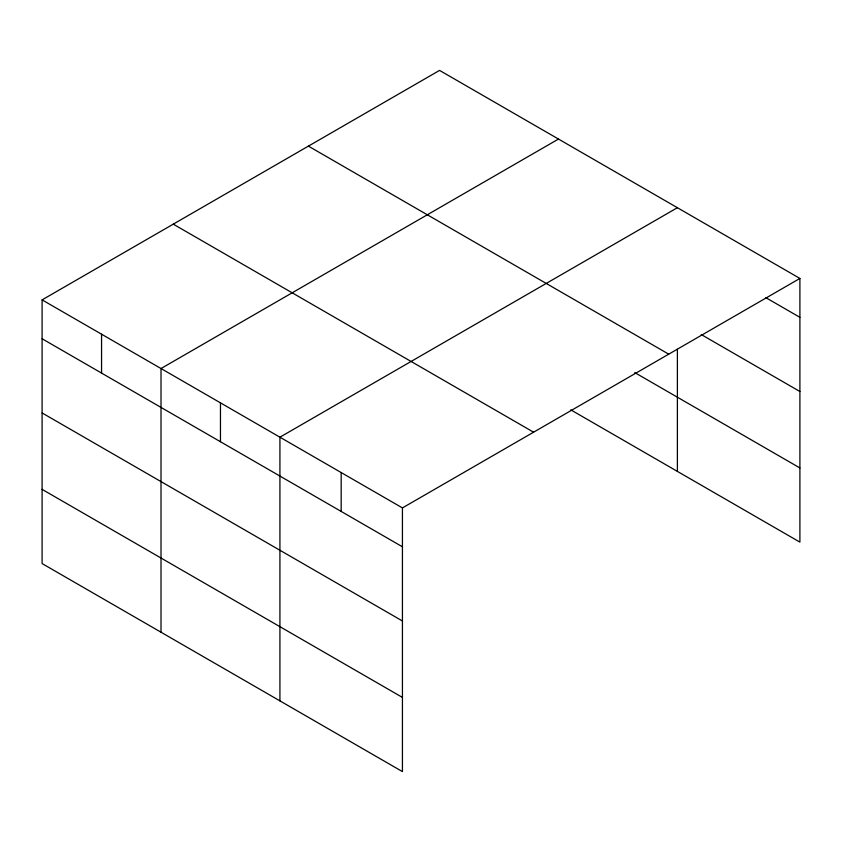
<?xml version="1.0" encoding="UTF-8"?>
<svg xmlns="http://www.w3.org/2000/svg" width="842" height="842" viewBox="0 0 842 842"><rect width="100%" height="100%" fill="white"/><g stroke="black" fill="none" stroke-linecap="round" stroke-linejoin="round"><path stroke-width="1.26" d="M570.813 409.865L799.9 542.122L799.9 278.439L439.566 70.402L42.1 299.878L42.1 563.561L402.434 771.598L402.434 507.915L42.1 299.878M558.478 139.056L161.011 368.533L161.011 632.216M677.389 207.711L279.923 437.187L279.923 700.86M402.434 507.915L799.9 278.439M765.873 297.679L799.9 317.318M701.207 334.527L799.9 391.509M308.404 146.129L668.737 354.166M634.763 372.596L799.9 467.942M173.263 224.151L533.596 432.188M42.1 338.758L402.434 546.795M42.1 412.948L402.434 620.986M42.1 489.37L402.434 697.408M677.389 349.272L677.389 471.383M341.178 472.551L341.178 511.431M220.467 402.855L220.467 441.734M101.556 334.2L101.556 373.09"/></g></svg>
